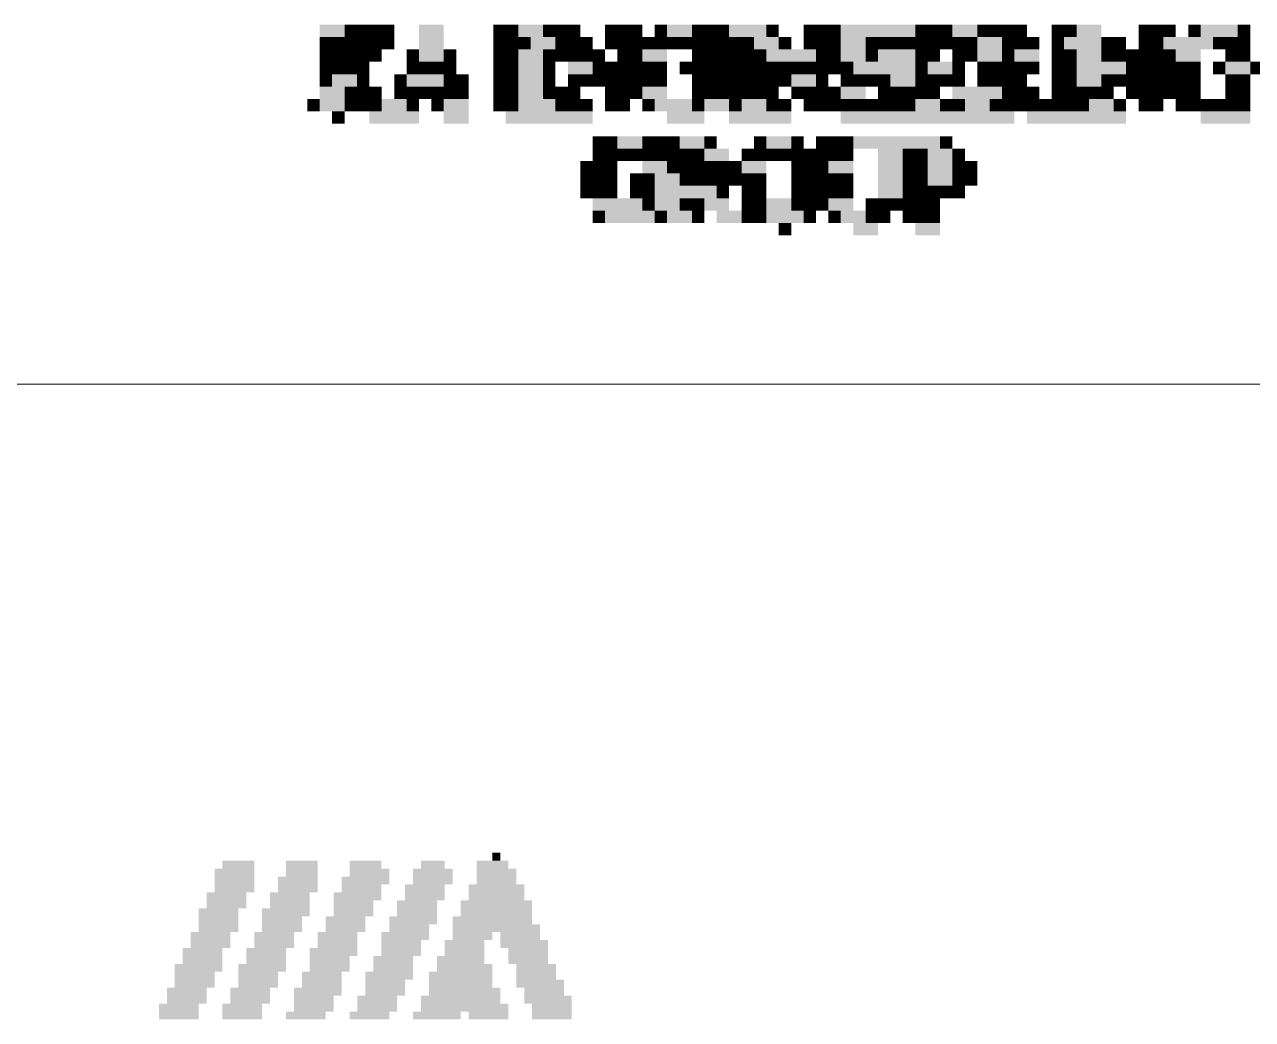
# Paper-space layout '01 Roof Support Layout' of a CAD drawing. Header units: millimetres. Extents: x 5 to 415, y 7 to 290.
# Drawn here: x 364.05 to 388.79, y 72.2 to 92.25 of the extents above; entities that cross this region are included whole.
import ezdxf

# ---------------------------------------------------------------- set-up
doc = ezdxf.new("R2010")
doc.units = ezdxf.units.MM
doc.layers.add('BRANDING', color=7, linetype='Continuous')
doc.layers.add('SHEET', color=7, linetype='Continuous')

# ---------------------------------------------------------------- blocks, each defined once
blk = doc.blocks.new('SHEET_01_ROOF')
at = {"layer": 'BRANDING'}
for points in [[(370, 92.25), (370.5, 92.25), (370, 92), (370.5, 92)], [(370.5, 92.25), (370.75, 92.25), (370.5, 92), (370.75, 92)], [(370.75, 92.25), (371, 92.25), (370.75, 92), (371, 92)], [(371, 92.25), (371.25, 92.25), (371, 92), (371.25, 92)], [(371.25, 92.25), (371.5, 92.25), (371.25, 92), (371.5, 92)], [(372, 92.25), (372.5, 92.25), (372, 92), (372.5, 92)], [(373.5, 92.25), (373.75, 92.25), (373.5, 92), (373.75, 92)], [(373.75, 92.25), (374, 92.25), (373.75, 92), (374, 92)], [(374, 92.25), (374.5, 92.25), (374, 92), (374.5, 92)], [(374.5, 92.25), (374.75, 92.25), (374.5, 92), (374.75, 92)], [(374.75, 92.25), (375, 92.25), (374.75, 92), (375, 92)], [(375, 92.25), (375.25, 92.25), (375, 92), (375.25, 92)], [(375.75, 92.25), (376, 92.25), (375.75, 92), (376, 92)], [(376, 92.25), (376.25, 92.25), (376, 92), (376.25, 92)], [(376.25, 92.25), (376.5, 92.25), (376.25, 92), (376.5, 92)], [(376.75, 92.25), (377, 92.25), (376.75, 92), (377, 92)], [(377, 92.25), (377.5, 92.25), (377, 92), (377.5, 92)], [(377.5, 92.25), (377.75, 92.25), (377.5, 92), (377.75, 92)], [(377.75, 92.25), (378, 92.25), (377.75, 92), (378, 92)], [(378, 92.25), (378.25, 92.25), (378, 92), (378.25, 92)], [(378.25, 92.25), (379, 92.25), (378.25, 92), (379, 92)], [(379, 92.25), (379.25, 92.25), (379, 92), (379.25, 92)], [(379.75, 92.25), (380, 92.25), (379.75, 92), (380, 92)], [(380, 92.25), (380.25, 92.25), (380, 92), (380.25, 92)], [(380.25, 92.25), (380.5, 92.25), (380.25, 92), (380.5, 92)], [(380.5, 92.25), (381, 92.25), (380.5, 92), (381, 92)], [(381, 92.25), (381.5, 92.25), (381, 92), (381.5, 92)], [(381.5, 92.25), (382, 92.25), (381.5, 92), (382, 92)], [(382, 92.25), (382.25, 92.25), (382, 92), (382.25, 92)], [(382.25, 92.25), (382.5, 92.25), (382.25, 92), (382.5, 92)], [(382.5, 92.25), (382.75, 92.25), (382.5, 92), (382.75, 92)], [(382.75, 92.25), (383.25, 92.25), (382.75, 92), (383.25, 92)], [(383.25, 92.25), (383.5, 92.25), (383.25, 92), (383.5, 92)], [(383.5, 92.25), (383.75, 92.25), (383.5, 92), (383.75, 92)], [(383.75, 92.25), (384, 92.25), (383.75, 92), (384, 92)], [(384, 92.25), (384.25, 92.25), (384, 92), (384.25, 92)], [(384.75, 92.25), (385, 92.25), (384.75, 92), (385, 92)], [(385, 92.25), (385.25, 92.25), (385, 92), (385.25, 92)], [(385.25, 92.25), (385.75, 92.25), (385.25, 92), (385.75, 92)], [(386.5, 92.25), (386.75, 92.25), (386.5, 92), (386.75, 92)], [(386.75, 92.25), (387, 92.25), (386.75, 92), (387, 92)], [(387, 92.25), (387.25, 92.25), (387, 92), (387.25, 92)], [(387.5, 92.25), (387.75, 92.25), (387.5, 92), (387.75, 92)], [(387.75, 92.25), (388.5, 92.25), (387.75, 92), (388.5, 92)], [(388.5, 92.25), (388.75, 92.25), (388.5, 92), (388.75, 92)], [(370, 92), (370.25, 92), (370, 91.75), (370.25, 91.75)], [(370.25, 92), (370.5, 92), (370.25, 91.75), (370.5, 91.75)], [(370.5, 92), (370.75, 92), (370.5, 91.75), (370.75, 91.75)], [(370.75, 92), (371, 92), (370.75, 91.75), (371, 91.75)], [(371, 92), (371.25, 92), (371, 91.75), (371.25, 91.75)], [(371.25, 92), (371.5, 92), (371.25, 91.75), (371.5, 91.75)], [(372, 92), (372.5, 92), (372, 91.75), (372.5, 91.75)], [(373.5, 92), (373.75, 92), (373.5, 91.75), (373.75, 91.75)], [(373.75, 92), (374, 92), (373.75, 91.75), (374, 91.75)], [(374, 92), (374.25, 92), (374, 91.75), (374.25, 91.75)], [(374.25, 92), (374.75, 92), (374.25, 91.75), (374.75, 91.75)], [(374.75, 92), (375, 92), (374.75, 91.75), (375, 91.75)], [(375, 92), (375.25, 92), (375, 91.75), (375.25, 91.75)], [(375.25, 92), (375.5, 92), (375.25, 91.75), (375.5, 91.75)], [(375.75, 92), (376, 92), (375.75, 91.75), (376, 91.75)], [(376, 92), (376.25, 92), (376, 91.75), (376.25, 91.75)], [(376.25, 92), (376.5, 92), (376.25, 91.75), (376.5, 91.75)], [(376.5, 92), (376.75, 92), (376.5, 91.75), (376.75, 91.75)], [(376.75, 92), (377, 92), (376.75, 91.75), (377, 91.75)], [(377, 92), (377.25, 92), (377, 91.75), (377.25, 91.75)], [(377.25, 92), (377.5, 92), (377.25, 91.75), (377.5, 91.75)], [(377.5, 92), (377.75, 92), (377.5, 91.75), (377.75, 91.75)], [(377.75, 92), (378, 92), (377.75, 91.75), (378, 91.75)], [(378, 92), (378.25, 92), (378, 91.75), (378.25, 91.75)], [(378.25, 92), (378.5, 92), (378.25, 91.75), (378.5, 91.75)], [(378.5, 92), (378.75, 92), (378.5, 91.75), (378.75, 91.75)], [(378.75, 92), (379.25, 92), (378.75, 91.75), (379.25, 91.75)], [(379.25, 92), (379.5, 92), (379.25, 91.75), (379.5, 91.75)], [(379.75, 92), (380, 92), (379.75, 91.75), (380, 91.75)], [(380, 92), (380.25, 92), (380, 91.75), (380.25, 91.75)], [(380.25, 92), (380.5, 92), (380.25, 91.75), (380.5, 91.75)], [(380.5, 92), (381, 92), (380.5, 91.75), (381, 91.75)], [(381, 92), (381.25, 92), (381, 91.75), (381.25, 91.75)], [(381.25, 92), (381.5, 92), (381.25, 91.75), (381.5, 91.75)], [(381.5, 92), (381.75, 92), (381.5, 91.75), (381.75, 91.75)], [(381.75, 92), (382, 92), (381.75, 91.75), (382, 91.75)], [(382, 92), (382.25, 92), (382, 91.75), (382.25, 91.75)], [(382.25, 92), (382.5, 92), (382.25, 91.75), (382.5, 91.75)], [(382.5, 92), (382.75, 92), (382.5, 91.75), (382.75, 91.75)], [(382.75, 92), (383, 92), (382.75, 91.75), (383, 91.75)], [(383, 92), (383.25, 92), (383, 91.75), (383.25, 91.75)], [(383.25, 92), (383.75, 92), (383.25, 91.75), (383.75, 91.75)], [(383.75, 92), (384, 92), (383.75, 91.75), (384, 91.75)], [(384, 92), (384.25, 92), (384, 91.75), (384.25, 91.75)], [(384.25, 92), (384.5, 92), (384.25, 91.75), (384.5, 91.75)], [(384.75, 92), (385, 92), (384.75, 91.75), (385, 91.75)], [(385, 92), (385.75, 92), (385, 91.75), (385.75, 91.75)], [(385.75, 92), (386, 92), (385.75, 91.75), (386, 91.75)], [(386, 92), (386.25, 92), (386, 91.75), (386.25, 91.75)], [(386.5, 92), (386.75, 92), (386.5, 91.75), (386.75, 91.75)], [(386.75, 92), (387, 92), (386.75, 91.75), (387, 91.75)], [(387, 92), (387.5, 92), (387, 91.75), (387.5, 91.75)], [(387.5, 92), (388, 92), (387.5, 91.75), (388, 91.75)], [(388, 92), (388.25, 92), (388, 91.75), (388.25, 91.75)], [(388.25, 92), (388.5, 92), (388.25, 91.75), (388.5, 91.75)], [(388.5, 92), (388.75, 92), (388.5, 91.75), (388.75, 91.75)], [(370, 91.75), (370.25, 91.75), (370, 91.5), (370.25, 91.5)], [(370.25, 91.75), (370.5, 91.75), (370.25, 91.5), (370.5, 91.5)], [(370.5, 91.75), (370.75, 91.75), (370.5, 91.5), (370.75, 91.5)], [(370.75, 91.75), (371, 91.75), (370.75, 91.5), (371, 91.5)], [(371, 91.75), (371.25, 91.75), (371, 91.5), (371.25, 91.5)], [(371.75, 91.75), (372, 91.75), (371.75, 91.5), (372, 91.5)], [(372, 91.75), (372.5, 91.75), (372, 91.5), (372.5, 91.5)], [(372.5, 91.75), (372.75, 91.75), (372.5, 91.5), (372.75, 91.5)], [(373.5, 91.75), (373.75, 91.75), (373.5, 91.5), (373.75, 91.5)], [(373.75, 91.75), (374, 91.75), (373.75, 91.5), (374, 91.5)], [(374, 91.75), (374.5, 91.75), (374, 91.5), (374.5, 91.5)], [(374.5, 91.75), (374.75, 91.75), (374.5, 91.5), (374.75, 91.5)], [(374.75, 91.75), (375, 91.75), (374.75, 91.5), (375, 91.5)], [(375, 91.75), (375.25, 91.75), (375, 91.5), (375.25, 91.5)], [(375.25, 91.75), (375.5, 91.75), (375.25, 91.5), (375.5, 91.5)], [(375.5, 91.75), (375.75, 91.75), (375.5, 91.5), (375.75, 91.5)], [(376, 91.75), (376.25, 91.75), (376, 91.5), (376.25, 91.5)], [(376.25, 91.75), (376.5, 91.75), (376.25, 91.5), (376.5, 91.5)], [(376.5, 91.75), (377, 91.75), (376.5, 91.5), (377, 91.5)], [(377.5, 91.75), (377.75, 91.75), (377.5, 91.5), (377.75, 91.5)], [(377.75, 91.75), (378, 91.75), (377.75, 91.5), (378, 91.5)], [(378, 91.75), (378.25, 91.75), (378, 91.5), (378.25, 91.5)], [(378.25, 91.75), (378.5, 91.75), (378.25, 91.5), (378.5, 91.5)], [(378.5, 91.75), (378.75, 91.75), (378.5, 91.5), (378.75, 91.5)], [(378.75, 91.75), (379, 91.75), (378.75, 91.5), (379, 91.5)], [(379, 91.75), (379.5, 91.75), (379, 91.5), (379.5, 91.5)], [(379.5, 91.75), (380, 91.75), (379.5, 91.5), (380, 91.5)], [(380, 91.75), (380.25, 91.75), (380, 91.5), (380.25, 91.5)], [(380.25, 91.75), (380.5, 91.75), (380.25, 91.5), (380.5, 91.5)], [(380.5, 91.75), (381, 91.75), (380.5, 91.5), (381, 91.5)], [(381, 91.75), (381.25, 91.75), (381, 91.5), (381.25, 91.5)], [(381.25, 91.75), (382, 91.75), (381.25, 91.5), (382, 91.5)], [(382, 91.75), (382.25, 91.75), (382, 91.5), (382.25, 91.5)], [(382.25, 91.75), (382.5, 91.75), (382.25, 91.5), (382.5, 91.5)], [(382.75, 91.75), (383, 91.75), (382.75, 91.5), (383, 91.5)], [(383, 91.75), (383.25, 91.75), (383, 91.5), (383.25, 91.5)], [(383.25, 91.75), (383.75, 91.75), (383.25, 91.5), (383.75, 91.5)], [(383.75, 91.75), (384, 91.75), (383.75, 91.5), (384, 91.5)], [(384, 91.75), (384.5, 91.75), (384, 91.5), (384.5, 91.5)], [(384.75, 91.75), (385, 91.75), (384.75, 91.5), (385, 91.5)], [(385, 91.75), (385.25, 91.75), (385, 91.5), (385.25, 91.5)], [(385.25, 91.75), (385.75, 91.75), (385.25, 91.5), (385.75, 91.5)], [(385.75, 91.75), (386, 91.75), (385.75, 91.5), (386, 91.5)], [(386, 91.75), (386.25, 91.75), (386, 91.5), (386.25, 91.5)], [(386.25, 91.75), (386.5, 91.75), (386.25, 91.5), (386.5, 91.5)], [(386.5, 91.75), (386.75, 91.75), (386.5, 91.5), (386.75, 91.5)], [(386.75, 91.75), (387, 91.75), (386.75, 91.5), (387, 91.5)], [(387, 91.75), (387.25, 91.75), (387, 91.5), (387.25, 91.5)], [(387.25, 91.75), (387.75, 91.75), (387.25, 91.5), (387.75, 91.5)], [(388.25, 91.75), (388.5, 91.75), (388.25, 91.5), (388.5, 91.5)], [(388.5, 91.75), (388.75, 91.75), (388.5, 91.5), (388.75, 91.5)], [(370, 91.5), (370.25, 91.5), (370, 91.25), (370.25, 91.25)], [(370.25, 91.5), (370.5, 91.5), (370.25, 91.25), (370.5, 91.25)], [(370.5, 91.5), (370.75, 91.5), (370.5, 91.25), (370.75, 91.25)], [(370.75, 91.5), (371, 91.5), (370.75, 91.25), (371, 91.25)], [(371.75, 91.5), (372, 91.5), (371.75, 91.25), (372, 91.25)], [(372, 91.5), (372.25, 91.5), (372, 91.25), (372.25, 91.25)], [(372.25, 91.5), (372.5, 91.5), (372.25, 91.25), (372.5, 91.25)], [(372.5, 91.5), (372.75, 91.5), (372.5, 91.25), (372.75, 91.25)], [(373.5, 91.5), (373.75, 91.5), (373.5, 91.25), (373.75, 91.25)], [(373.75, 91.5), (374, 91.5), (373.75, 91.25), (374, 91.25)], [(374, 91.5), (374.5, 91.5), (374, 91.25), (374.5, 91.25)], [(374.5, 91.5), (374.75, 91.5), (374.5, 91.25), (374.75, 91.25)], [(375, 91.5), (375.5, 91.5), (375, 91.25), (375.5, 91.25)], [(375.5, 91.5), (375.75, 91.5), (375.5, 91.25), (375.75, 91.25)], [(375.75, 91.5), (376, 91.5), (375.75, 91.25), (376, 91.25)], [(376, 91.5), (376.25, 91.5), (376, 91.25), (376.25, 91.25)], [(376.25, 91.5), (376.5, 91.5), (376.25, 91.25), (376.5, 91.25)], [(376.5, 91.5), (376.75, 91.5), (376.5, 91.25), (376.75, 91.25)], [(376.75, 91.5), (377, 91.5), (376.75, 91.25), (377, 91.25)], [(377.25, 91.5), (377.5, 91.5), (377.25, 91.25), (377.5, 91.25)], [(377.5, 91.5), (377.75, 91.5), (377.5, 91.25), (377.75, 91.25)], [(377.75, 91.5), (378, 91.5), (377.75, 91.25), (378, 91.25)], [(378, 91.5), (378.25, 91.5), (378, 91.25), (378.25, 91.25)], [(378.25, 91.5), (378.5, 91.5), (378.25, 91.25), (378.5, 91.25)], [(378.5, 91.5), (378.75, 91.5), (378.5, 91.25), (378.75, 91.25)], [(378.75, 91.5), (379, 91.5), (378.75, 91.25), (379, 91.25)], [(379, 91.5), (379.25, 91.5), (379, 91.25), (379.25, 91.25)], [(379.25, 91.5), (379.5, 91.5), (379.25, 91.25), (379.5, 91.25)], [(379.5, 91.5), (379.75, 91.5), (379.5, 91.25), (379.75, 91.25)], [(379.75, 91.5), (380, 91.5), (379.75, 91.25), (380, 91.25)], [(380, 91.5), (380.25, 91.5), (380, 91.25), (380.25, 91.25)], [(380.25, 91.5), (380.5, 91.5), (380.25, 91.25), (380.5, 91.25)], [(380.5, 91.5), (380.75, 91.5), (380.5, 91.25), (380.75, 91.25)], [(380.75, 91.5), (381.5, 91.5), (380.75, 91.25), (381.5, 91.25)], [(381.5, 91.5), (382, 91.5), (381.5, 91.25), (382, 91.25)], [(382, 91.5), (382.25, 91.5), (382, 91.25), (382.25, 91.25)], [(382.25, 91.5), (382.75, 91.5), (382.25, 91.25), (382.75, 91.25)], [(382.75, 91.5), (383, 91.5), (382.75, 91.25), (383, 91.25)], [(383.25, 91.5), (383.5, 91.5), (383.25, 91.25), (383.5, 91.25)], [(383.5, 91.5), (383.75, 91.5), (383.5, 91.25), (383.75, 91.25)], [(383.75, 91.5), (384, 91.5), (383.75, 91.25), (384, 91.25)], [(384, 91.5), (384.25, 91.5), (384, 91.25), (384.25, 91.25)], [(384.25, 91.5), (384.5, 91.5), (384.25, 91.25), (384.5, 91.25)], [(384.75, 91.5), (385, 91.5), (384.75, 91.25), (385, 91.25)], [(385, 91.5), (385.25, 91.5), (385, 91.25), (385.25, 91.25)], [(385.25, 91.5), (385.75, 91.5), (385.25, 91.25), (385.75, 91.25)], [(385.75, 91.5), (386.25, 91.5), (385.75, 91.25), (386.25, 91.25)], [(386.25, 91.5), (386.5, 91.5), (386.25, 91.25), (386.5, 91.25)], [(386.5, 91.5), (386.75, 91.5), (386.5, 91.25), (386.75, 91.25)], [(386.75, 91.5), (387, 91.5), (386.75, 91.25), (387, 91.25)], [(387, 91.5), (387.25, 91.5), (387, 91.25), (387.25, 91.25)], [(387.25, 91.5), (387.5, 91.5), (387.25, 91.25), (387.5, 91.25)], [(387.5, 91.5), (387.75, 91.5), (387.5, 91.25), (387.75, 91.25)], [(388, 91.5), (388.25, 91.5), (388, 91.25), (388.25, 91.25)], [(388.25, 91.5), (388.75, 91.5), (388.25, 91.25), (388.75, 91.25)], [(388.75, 91.5), (389, 91.5), (388.75, 91.25), (389, 91.25)], [(370, 91.25), (370.25, 91.25), (370, 91), (370.25, 91)], [(370.25, 91.25), (370.75, 91.25), (370.25, 91), (370.75, 91)], [(370.75, 91.25), (371, 91.25), (370.75, 91), (371, 91)], [(371.5, 91.25), (371.75, 91.25), (371.5, 91), (371.75, 91)], [(371.75, 91.25), (372.5, 91.25), (371.75, 91), (372.5, 91)], [(372.5, 91.25), (372.75, 91.25), (372.5, 91), (372.75, 91)], [(372.75, 91.25), (373, 91.25), (372.75, 91), (373, 91)], [(373.5, 91.25), (373.75, 91.25), (373.5, 91), (373.75, 91)], [(373.75, 91.25), (374, 91.25), (373.75, 91), (374, 91)], [(374, 91.25), (374.5, 91.25), (374, 91), (374.5, 91)], [(374.5, 91.25), (374.75, 91.25), (374.5, 91), (374.75, 91)], [(375, 91.25), (375.25, 91.25), (375, 91), (375.25, 91)], [(375.25, 91.25), (375.5, 91.25), (375.25, 91), (375.5, 91)], [(375.5, 91.25), (375.75, 91.25), (375.5, 91), (375.75, 91)], [(375.75, 91.25), (376, 91.25), (375.75, 91), (376, 91)], [(376, 91.25), (376.25, 91.25), (376, 91), (376.25, 91)], [(376.25, 91.25), (376.5, 91.25), (376.25, 91), (376.5, 91)], [(376.5, 91.25), (376.75, 91.25), (376.5, 91), (376.75, 91)], [(376.75, 91.25), (377, 91.25), (376.75, 91), (377, 91)], [(377.5, 91.25), (377.75, 91.25), (377.5, 91), (377.75, 91)], [(377.75, 91.25), (378, 91.25), (377.75, 91), (378, 91)], [(378, 91.25), (378.25, 91.25), (378, 91), (378.25, 91)], [(378.25, 91.25), (378.5, 91.25), (378.25, 91), (378.5, 91)], [(378.5, 91.25), (378.75, 91.25), (378.5, 91), (378.75, 91)], [(378.75, 91.25), (379, 91.25), (378.75, 91), (379, 91)], [(379, 91.25), (379.25, 91.25), (379, 91), (379.25, 91)], [(379.25, 91.25), (379.5, 91.25), (379.25, 91), (379.5, 91)], [(379.5, 91.25), (380, 91.25), (379.5, 91), (380, 91)], [(380, 91.25), (380.25, 91.25), (380, 91), (380.25, 91)], [(380.5, 91.25), (380.75, 91.25), (380.5, 91), (380.75, 91)], [(380.75, 91.25), (381, 91.25), (380.75, 91), (381, 91)], [(381, 91.25), (381.25, 91.25), (381, 91), (381.25, 91)], [(381.25, 91.25), (381.5, 91.25), (381.25, 91), (381.5, 91)], [(381.5, 91.25), (382, 91.25), (381.5, 91), (382, 91)], [(382, 91.25), (382.25, 91.25), (382, 91), (382.25, 91)], [(382.25, 91.25), (382.5, 91.25), (382.25, 91), (382.5, 91)], [(382.5, 91.25), (382.75, 91.25), (382.5, 91), (382.75, 91)], [(382.75, 91.25), (383, 91.25), (382.75, 91), (383, 91)], [(383.25, 91.25), (383.5, 91.25), (383.25, 91), (383.5, 91)], [(383.5, 91.25), (383.75, 91.25), (383.5, 91), (383.75, 91)], [(383.75, 91.25), (384, 91.25), (383.75, 91), (384, 91)], [(384, 91.25), (384.25, 91.25), (384, 91), (384.25, 91)], [(384.75, 91.25), (385, 91.25), (384.75, 91), (385, 91)], [(385, 91.25), (385.25, 91.25), (385, 91), (385.25, 91)], [(385.25, 91.25), (385.75, 91.25), (385.25, 91), (385.75, 91)], [(385.75, 91.25), (386, 91.25), (385.75, 91), (386, 91)], [(386, 91.25), (386.25, 91.25), (386, 91), (386.25, 91)], [(386.25, 91.25), (386.5, 91.25), (386.25, 91), (386.5, 91)], [(386.5, 91.25), (386.75, 91.25), (386.5, 91), (386.75, 91)], [(386.75, 91.25), (387, 91.25), (386.75, 91), (387, 91)], [(387, 91.25), (387.25, 91.25), (387, 91), (387.25, 91)], [(387.25, 91.25), (387.5, 91.25), (387.25, 91), (387.5, 91)], [(387.5, 91.25), (387.75, 91.25), (387.5, 91), (387.75, 91)], [(388.25, 91.25), (388.5, 91.25), (388.25, 91), (388.5, 91)], [(388.5, 91.25), (388.75, 91.25), (388.5, 91), (388.75, 91)], [(370, 91), (370.5, 91), (370, 90.75), (370.5, 90.75)], [(370.5, 91), (370.75, 91), (370.5, 90.75), (370.75, 90.75)], [(370.75, 91), (371, 91), (370.75, 90.75), (371, 90.75)], [(371, 91), (371.25, 91), (371, 90.75), (371.25, 90.75)], [(371.5, 91), (371.75, 91), (371.5, 90.75), (371.75, 90.75)], [(371.75, 91), (372, 91), (371.75, 90.75), (372, 90.75)], [(372, 91), (372.25, 91), (372, 90.75), (372.25, 90.75)], [(372.25, 91), (372.5, 91), (372.25, 90.75), (372.5, 90.75)], [(372.5, 91), (372.75, 91), (372.5, 90.75), (372.75, 90.75)], [(372.75, 91), (373, 91), (372.75, 90.75), (373, 90.75)], [(373.5, 91), (373.75, 91), (373.5, 90.75), (373.75, 90.75)], [(373.75, 91), (374, 91), (373.75, 90.75), (374, 90.75)], [(374, 91), (374.5, 91), (374, 90.75), (374.5, 90.75)], [(374.5, 91), (374.75, 91), (374.5, 90.75), (374.75, 90.75)], [(374.75, 91), (375, 91), (374.75, 90.75), (375, 90.75)], [(375, 91), (375.25, 91), (375, 90.75), (375.25, 90.75)], [(375.75, 91), (376, 91), (375.75, 90.75), (376, 90.75)], [(376, 91), (376.25, 91), (376, 90.75), (376.25, 90.75)], [(376.25, 91), (376.5, 91), (376.25, 90.75), (376.5, 90.75)], [(376.5, 91), (377, 91), (376.5, 90.75), (377, 90.75)], [(377.5, 91), (377.75, 91), (377.5, 90.75), (377.75, 90.75)], [(377.75, 91), (378, 91), (377.75, 90.75), (378, 90.75)], [(378, 91), (378.25, 91), (378, 90.75), (378.25, 90.75)], [(378.25, 91), (378.5, 91), (378.25, 90.75), (378.5, 90.75)], [(378.5, 91), (378.75, 91), (378.5, 90.75), (378.75, 90.75)], [(378.75, 91), (379, 91), (378.75, 90.75), (379, 90.75)], [(379, 91), (379.25, 91), (379, 90.75), (379.25, 90.75)], [(379.5, 91), (379.75, 91), (379.5, 90.75), (379.75, 90.75)], [(379.75, 91), (380, 91), (379.75, 90.75), (380, 90.75)], [(380, 91), (380.25, 91), (380, 90.75), (380.25, 90.75)], [(380.25, 91), (380.5, 91), (380.25, 90.75), (380.5, 90.75)], [(380.5, 91), (381, 91), (380.5, 90.75), (381, 90.75)], [(381.25, 91), (381.5, 91), (381.25, 90.75), (381.5, 90.75)], [(381.5, 91), (381.75, 91), (381.5, 90.75), (381.75, 90.75)], [(381.75, 91), (382, 91), (381.75, 90.75), (382, 90.75)], [(382, 91), (382.25, 91), (382, 90.75), (382.25, 90.75)], [(382.25, 91), (382.5, 91), (382.25, 90.75), (382.5, 90.75)], [(382.75, 91), (383.25, 91), (382.75, 90.75), (383.25, 90.75)], [(383.25, 91), (383.75, 91), (383.25, 90.75), (383.75, 90.75)], [(383.75, 91), (384, 91), (383.75, 90.75), (384, 90.75)], [(384, 91), (384.25, 91), (384, 90.75), (384.25, 90.75)], [(384.25, 91), (384.5, 91), (384.25, 90.75), (384.5, 90.75)], [(384.75, 91), (385, 91), (384.75, 90.75), (385, 90.75)], [(385, 91), (385.25, 91), (385, 90.75), (385.25, 90.75)], [(385.25, 91), (385.5, 91), (385.25, 90.75), (385.5, 90.75)], [(385.5, 91), (385.75, 91), (385.5, 90.75), (385.75, 90.75)], [(385.75, 91), (386, 91), (385.75, 90.75), (386, 90.75)], [(386.25, 91), (386.5, 91), (386.25, 90.75), (386.5, 90.75)], [(386.5, 91), (386.75, 91), (386.5, 90.75), (386.75, 90.75)], [(386.75, 91), (387, 91), (386.75, 90.75), (387, 90.75)], [(387, 91), (387.25, 91), (387, 90.75), (387.25, 90.75)], [(387.25, 91), (387.5, 91), (387.25, 90.75), (387.5, 90.75)], [(387.5, 91), (387.75, 91), (387.5, 90.75), (387.75, 90.75)], [(388.25, 91), (388.5, 91), (388.25, 90.75), (388.5, 90.75)], [(388.5, 91), (388.75, 91), (388.5, 90.75), (388.75, 90.75)], [(369.75, 90.75), (370, 90.75), (369.75, 90.5), (370, 90.5)], [(370, 90.75), (370.5, 90.75), (370, 90.5), (370.5, 90.5)], [(370.5, 90.75), (370.75, 90.75), (370.5, 90.5), (370.75, 90.5)], [(370.75, 90.75), (371, 90.75), (370.75, 90.5), (371, 90.5)], [(371, 90.75), (371.25, 90.75), (371, 90.5), (371.25, 90.5)], [(371.25, 90.75), (371.75, 90.75), (371.25, 90.5), (371.75, 90.5)], [(371.75, 90.75), (372, 90.75), (371.75, 90.5), (372, 90.5)], [(372.25, 90.75), (372.5, 90.75), (372.25, 90.5), (372.5, 90.5)], [(372.5, 90.75), (373, 90.75), (372.5, 90.5), (373, 90.5)], [(373.5, 90.75), (373.75, 90.75), (373.5, 90.5), (373.75, 90.5)], [(373.75, 90.75), (374, 90.75), (373.75, 90.5), (374, 90.5)], [(374, 90.75), (374.75, 90.75), (374, 90.5), (374.75, 90.5)], [(374.75, 90.75), (375, 90.75), (374.75, 90.5), (375, 90.5)], [(375, 90.75), (375.25, 90.75), (375, 90.5), (375.25, 90.5)], [(375.25, 90.75), (375.5, 90.75), (375.25, 90.5), (375.5, 90.5)], [(375.75, 90.75), (376, 90.75), (375.75, 90.5), (376, 90.5)], [(376, 90.75), (376.25, 90.75), (376, 90.5), (376.25, 90.5)], [(376.5, 90.75), (376.75, 90.75), (376.5, 90.5), (376.75, 90.5)], [(376.75, 90.75), (377.5, 90.75), (376.75, 90.5), (377.5, 90.5)], [(377.5, 90.75), (377.75, 90.75), (377.5, 90.5), (377.75, 90.5)], [(377.75, 90.75), (378.25, 90.75), (377.75, 90.5), (378.25, 90.5)], [(378.25, 90.75), (378.5, 90.75), (378.25, 90.5), (378.5, 90.5)], [(378.5, 90.75), (379, 90.75), (378.5, 90.5), (379, 90.5)], [(379, 90.75), (379.25, 90.75), (379, 90.5), (379.25, 90.5)], [(379.25, 90.75), (379.5, 90.75), (379.25, 90.5), (379.5, 90.5)], [(379.75, 90.75), (380, 90.75), (379.75, 90.5), (380, 90.5)], [(380, 90.75), (380.25, 90.75), (380, 90.5), (380.25, 90.5)], [(380.25, 90.75), (380.5, 90.75), (380.25, 90.5), (380.5, 90.5)], [(380.5, 90.75), (380.75, 90.75), (380.5, 90.5), (380.75, 90.5)], [(380.75, 90.75), (381, 90.75), (380.75, 90.5), (381, 90.5)], [(381, 90.75), (381.25, 90.75), (381, 90.5), (381.25, 90.5)], [(381.25, 90.75), (381.5, 90.75), (381.25, 90.5), (381.5, 90.5)], [(381.5, 90.75), (381.75, 90.75), (381.5, 90.5), (381.75, 90.5)], [(381.75, 90.75), (382, 90.75), (381.75, 90.5), (382, 90.5)], [(382, 90.75), (382.5, 90.75), (382, 90.5), (382.5, 90.5)], [(382.5, 90.75), (382.75, 90.75), (382.5, 90.5), (382.75, 90.5)], [(382.75, 90.75), (383, 90.75), (382.75, 90.5), (383, 90.5)], [(383, 90.75), (383.5, 90.75), (383, 90.5), (383.5, 90.5)], [(383.5, 90.75), (383.75, 90.75), (383.5, 90.5), (383.75, 90.5)], [(383.75, 90.75), (384, 90.75), (383.75, 90.5), (384, 90.5)], [(384, 90.75), (384.25, 90.75), (384, 90.5), (384.25, 90.5)], [(384.25, 90.75), (384.5, 90.75), (384.25, 90.5), (384.5, 90.5)], [(384.5, 90.75), (384.75, 90.75), (384.5, 90.5), (384.75, 90.5)], [(384.75, 90.75), (385, 90.75), (384.75, 90.5), (385, 90.5)], [(385, 90.75), (385.25, 90.75), (385, 90.5), (385.25, 90.5)], [(385.25, 90.75), (385.5, 90.75), (385.25, 90.5), (385.5, 90.5)], [(385.5, 90.75), (386, 90.75), (385.5, 90.5), (386, 90.5)], [(386, 90.75), (386.25, 90.75), (386, 90.5), (386.25, 90.5)], [(386.5, 90.75), (386.75, 90.75), (386.5, 90.5), (386.75, 90.5)], [(386.75, 90.75), (387, 90.75), (386.75, 90.5), (387, 90.5)], [(387.25, 90.75), (387.5, 90.75), (387.25, 90.5), (387.5, 90.5)], [(387.5, 90.75), (387.75, 90.75), (387.5, 90.5), (387.75, 90.5)], [(387.75, 90.75), (388, 90.75), (387.75, 90.5), (388, 90.5)], [(388, 90.75), (388.25, 90.75), (388, 90.5), (388.25, 90.5)], [(388.25, 90.75), (388.5, 90.75), (388.25, 90.5), (388.5, 90.5)], [(388.5, 90.75), (388.75, 90.75), (388.5, 90.5), (388.75, 90.5)], [(370.25, 90.5), (370.5, 90.5), (370.25, 90.25), (370.5, 90.25)], [(371, 90.5), (372, 90.5), (371, 90.25), (372, 90.25)], [(372.5, 90.5), (373, 90.5), (372.5, 90.25), (373, 90.25)], [(373.75, 90.5), (375.5, 90.5), (373.75, 90.25), (375.5, 90.25)], [(377, 90.5), (377.75, 90.5), (377, 90.25), (377.75, 90.25)], [(378.25, 90.5), (379.5, 90.5), (378.25, 90.25), (379.5, 90.25)], [(380.5, 90.5), (384, 90.5), (380.5, 90.25), (384, 90.25)], [(384.25, 90.5), (386.25, 90.5), (384.25, 90.25), (386.25, 90.25)], [(387.75, 90.5), (388.25, 90.5), (387.75, 90.25), (388.25, 90.25)], [(388.25, 90.5), (388.75, 90.5), (388.25, 90.25), (388.75, 90.25)], [(375.5, 90), (375.75, 90), (375.5, 89.75), (375.75, 89.75)], [(375.75, 90), (376, 90), (375.75, 89.75), (376, 89.75)], [(376, 90), (376.5, 90), (376, 89.75), (376.5, 89.75)], [(376.5, 90), (376.75, 90), (376.5, 89.75), (376.75, 89.75)], [(376.75, 90), (377, 90), (376.75, 89.75), (377, 89.75)], [(377, 90), (377.25, 90), (377, 89.75), (377.25, 89.75)], [(377.25, 90), (377.75, 90), (377.25, 89.75), (377.75, 89.75)], [(377.75, 90), (378, 90), (377.75, 89.75), (378, 89.75)], [(378.75, 90), (379, 90), (378.75, 89.75), (379, 89.75)], [(379, 90), (379.5, 90), (379, 89.75), (379.5, 89.75)], [(379.5, 90), (379.75, 90), (379.5, 89.75), (379.75, 89.75)], [(380, 90), (380.25, 90), (380, 89.75), (380.25, 89.75)], [(380.25, 90), (380.5, 90), (380.25, 89.75), (380.5, 89.75)], [(380.5, 90), (380.75, 90), (380.5, 89.75), (380.75, 89.75)], [(380.75, 90), (381.25, 90), (380.75, 89.75), (381.25, 89.75)], [(381.25, 90), (382, 90), (381.25, 89.75), (382, 89.75)], [(382, 90), (382.5, 90), (382, 89.75), (382.5, 89.75)], [(382.5, 90), (382.75, 90), (382.5, 89.75), (382.75, 89.75)], [(375.5, 89.75), (375.75, 89.75), (375.5, 89.5), (375.75, 89.5)], [(375.75, 89.75), (376, 89.75), (375.75, 89.5), (376, 89.5)], [(376, 89.75), (376.25, 89.75), (376, 89.5), (376.25, 89.5)], [(376.25, 89.75), (376.5, 89.75), (376.25, 89.5), (376.5, 89.5)], [(376.5, 89.75), (376.75, 89.75), (376.5, 89.5), (376.75, 89.5)], [(376.75, 89.75), (377, 89.75), (376.75, 89.5), (377, 89.5)], [(377, 89.75), (377.25, 89.75), (377, 89.5), (377.25, 89.5)], [(377.25, 89.75), (377.5, 89.75), (377.25, 89.5), (377.5, 89.5)], [(377.5, 89.75), (377.75, 89.75), (377.5, 89.5), (377.75, 89.5)], [(377.75, 89.75), (378.25, 89.75), (377.75, 89.5), (378.25, 89.5)], [(378.5, 89.75), (378.75, 89.75), (378.5, 89.5), (378.75, 89.5)], [(378.75, 89.75), (379, 89.75), (378.75, 89.5), (379, 89.5)], [(379, 89.75), (379.25, 89.75), (379, 89.5), (379.25, 89.5)], [(379.25, 89.75), (379.5, 89.75), (379.25, 89.5), (379.5, 89.5)], [(379.5, 89.75), (379.75, 89.75), (379.5, 89.5), (379.75, 89.5)], [(379.75, 89.75), (380, 89.75), (379.75, 89.5), (380, 89.5)], [(380, 89.75), (380.25, 89.75), (380, 89.5), (380.25, 89.5)], [(380.25, 89.75), (380.5, 89.75), (380.25, 89.5), (380.5, 89.5)], [(380.5, 89.75), (380.75, 89.75), (380.5, 89.5), (380.75, 89.5)], [(381.25, 89.75), (381.75, 89.75), (381.25, 89.5), (381.75, 89.5)], [(381.75, 89.75), (382, 89.75), (381.75, 89.5), (382, 89.5)], [(382, 89.75), (382.25, 89.75), (382, 89.5), (382.25, 89.5)], [(382.25, 89.75), (382.75, 89.75), (382.25, 89.5), (382.75, 89.5)], [(382.75, 89.75), (383, 89.75), (382.75, 89.5), (383, 89.5)], [(375.25, 89.5), (375.5, 89.5), (375.25, 89.25), (375.5, 89.25)], [(375.5, 89.5), (375.75, 89.5), (375.5, 89.25), (375.75, 89.25)], [(375.75, 89.5), (376, 89.5), (375.75, 89.25), (376, 89.25)], [(376.5, 89.5), (377, 89.5), (376.5, 89.25), (377, 89.25)], [(377, 89.5), (377.25, 89.5), (377, 89.25), (377.25, 89.25)], [(377.25, 89.5), (377.5, 89.5), (377.25, 89.25), (377.5, 89.25)], [(377.5, 89.5), (377.75, 89.5), (377.5, 89.25), (377.75, 89.25)], [(377.75, 89.5), (378, 89.5), (377.75, 89.25), (378, 89.25)], [(378, 89.5), (378.25, 89.5), (378, 89.25), (378.25, 89.25)], [(378.25, 89.5), (378.5, 89.5), (378.25, 89.25), (378.5, 89.25)], [(378.5, 89.5), (379, 89.5), (378.5, 89.25), (379, 89.25)], [(379.5, 89.5), (379.75, 89.5), (379.5, 89.25), (379.75, 89.25)], [(379.75, 89.5), (380, 89.5), (379.75, 89.25), (380, 89.25)], [(380, 89.5), (380.25, 89.5), (380, 89.25), (380.25, 89.25)], [(380.25, 89.5), (380.75, 89.5), (380.25, 89.25), (380.75, 89.25)], [(381.25, 89.5), (381.75, 89.5), (381.25, 89.25), (381.75, 89.25)], [(381.75, 89.5), (382, 89.5), (381.75, 89.25), (382, 89.25)], [(382, 89.5), (382.25, 89.5), (382, 89.25), (382.25, 89.25)], [(382.25, 89.5), (382.75, 89.5), (382.25, 89.25), (382.75, 89.25)], [(382.75, 89.5), (383, 89.5), (382.75, 89.25), (383, 89.25)], [(383, 89.5), (383.25, 89.5), (383, 89.25), (383.25, 89.25)], [(375.25, 89.25), (375.5, 89.25), (375.25, 89), (375.5, 89)], [(375.5, 89.25), (375.75, 89.25), (375.5, 89), (375.75, 89)], [(375.75, 89.25), (376, 89.25), (375.75, 89), (376, 89)], [(376.25, 89.25), (376.5, 89.25), (376.25, 89), (376.5, 89)], [(376.5, 89.25), (376.75, 89.25), (376.5, 89), (376.75, 89)], [(376.75, 89.25), (377.25, 89.25), (376.75, 89), (377.25, 89)], [(377.25, 89.25), (377.5, 89.25), (377.25, 89), (377.5, 89)], [(377.5, 89.25), (377.75, 89.25), (377.5, 89), (377.75, 89)], [(377.75, 89.25), (378, 89.25), (377.75, 89), (378, 89)], [(378, 89.25), (378.25, 89.25), (378, 89), (378.25, 89)], [(378.25, 89.25), (378.5, 89.25), (378.25, 89), (378.5, 89)], [(378.5, 89.25), (378.75, 89.25), (378.5, 89), (378.75, 89)], [(378.75, 89.25), (379, 89.25), (378.75, 89), (379, 89)], [(379.5, 89.25), (379.75, 89.25), (379.5, 89), (379.75, 89)], [(379.75, 89.25), (380, 89.25), (379.75, 89), (380, 89)], [(380, 89.25), (380.25, 89.25), (380, 89), (380.25, 89)], [(380.25, 89.25), (380.5, 89.25), (380.25, 89), (380.5, 89)], [(380.5, 89.25), (380.75, 89.25), (380.5, 89), (380.75, 89)], [(381.25, 89.25), (381.75, 89.25), (381.25, 89), (381.75, 89)], [(381.75, 89.25), (382, 89.25), (381.75, 89), (382, 89)], [(382, 89.25), (382.25, 89.25), (382, 89), (382.25, 89)], [(382.25, 89.25), (382.75, 89.25), (382.25, 89), (382.75, 89)], [(382.75, 89.25), (383, 89.25), (382.75, 89), (383, 89)], [(383, 89.25), (383.25, 89.25), (383, 89), (383.25, 89)], [(375.25, 89), (375.5, 89), (375.25, 88.75), (375.5, 88.75)], [(375.5, 89), (375.75, 89), (375.5, 88.75), (375.75, 88.75)], [(375.75, 89), (376, 89), (375.75, 88.75), (376, 88.75)], [(376.25, 89), (376.5, 89), (376.25, 88.75), (376.5, 88.75)], [(376.5, 89), (376.75, 89), (376.5, 88.75), (376.75, 88.75)], [(376.75, 89), (377.25, 89), (376.75, 88.75), (377.25, 88.75)], [(377.25, 89), (378, 89), (377.25, 88.75), (378, 88.75)], [(378, 89), (378.25, 89), (378, 88.75), (378.25, 88.75)], [(378.5, 89), (378.75, 89), (378.5, 88.75), (378.75, 88.75)], [(378.75, 89), (379, 89), (378.75, 88.75), (379, 88.75)], [(379.5, 89), (379.75, 89), (379.5, 88.75), (379.75, 88.75)], [(379.75, 89), (380, 89), (379.75, 88.75), (380, 88.75)], [(380, 89), (380.25, 89), (380, 88.75), (380.25, 88.75)], [(380.25, 89), (380.5, 89), (380.25, 88.75), (380.5, 88.75)], [(380.5, 89), (380.75, 89), (380.5, 88.75), (380.75, 88.75)], [(381.25, 89), (381.75, 89), (381.25, 88.75), (381.75, 88.75)], [(381.75, 89), (382, 89), (381.75, 88.75), (382, 88.75)], [(382, 89), (382.25, 89), (382, 88.75), (382.25, 88.75)], [(382.25, 89), (382.5, 89), (382.25, 88.75), (382.5, 88.75)], [(382.5, 89), (382.75, 89), (382.5, 88.75), (382.75, 88.75)], [(382.75, 89), (383, 89), (382.75, 88.75), (383, 88.75)], [(375.5, 88.75), (376, 88.75), (375.5, 88.5), (376, 88.5)], [(376, 88.75), (376.5, 88.75), (376, 88.5), (376.5, 88.5)], [(376.5, 88.75), (376.75, 88.75), (376.5, 88.5), (376.75, 88.5)], [(376.75, 88.75), (377.25, 88.75), (376.75, 88.5), (377.25, 88.5)], [(377.25, 88.75), (377.5, 88.75), (377.25, 88.5), (377.5, 88.5)], [(377.5, 88.75), (377.75, 88.75), (377.5, 88.5), (377.75, 88.5)], [(377.75, 88.75), (378.25, 88.75), (377.75, 88.5), (378.25, 88.5)], [(378.5, 88.75), (378.75, 88.75), (378.5, 88.5), (378.75, 88.5)], [(378.75, 88.75), (379, 88.75), (378.75, 88.5), (379, 88.5)], [(379, 88.75), (379.5, 88.75), (379, 88.5), (379.5, 88.5)], [(379.5, 88.75), (379.75, 88.75), (379.5, 88.5), (379.75, 88.5)], [(379.75, 88.75), (380, 88.75), (379.75, 88.5), (380, 88.5)], [(380, 88.75), (380.25, 88.75), (380, 88.5), (380.25, 88.5)], [(380.25, 88.75), (380.75, 88.75), (380.25, 88.5), (380.75, 88.5)], [(381, 88.75), (381.25, 88.75), (381, 88.5), (381.25, 88.5)], [(381.25, 88.75), (381.5, 88.75), (381.25, 88.5), (381.5, 88.5)], [(381.5, 88.75), (381.75, 88.75), (381.5, 88.5), (381.75, 88.5)], [(381.75, 88.75), (382, 88.75), (381.75, 88.5), (382, 88.5)], [(382, 88.75), (382.25, 88.75), (382, 88.5), (382.25, 88.5)], [(382.25, 88.75), (382.5, 88.75), (382.25, 88.5), (382.5, 88.5)], [(375.5, 88.5), (375.75, 88.5), (375.5, 88.25), (375.75, 88.25)], [(375.75, 88.5), (376.75, 88.5), (375.75, 88.25), (376.75, 88.25)], [(376.75, 88.5), (377, 88.5), (376.75, 88.25), (377, 88.25)], [(377, 88.5), (377.5, 88.5), (377, 88.25), (377.5, 88.25)], [(377.5, 88.5), (377.75, 88.5), (377.5, 88.25), (377.75, 88.25)], [(378, 88.5), (378.5, 88.5), (378, 88.25), (378.5, 88.25)], [(378.5, 88.5), (378.75, 88.5), (378.5, 88.25), (378.75, 88.25)], [(378.75, 88.5), (379, 88.5), (378.75, 88.25), (379, 88.25)], [(379, 88.5), (379.75, 88.5), (379, 88.25), (379.75, 88.25)], [(379.75, 88.5), (380, 88.5), (379.75, 88.25), (380, 88.25)], [(380.25, 88.5), (380.5, 88.5), (380.25, 88.25), (380.5, 88.25)], [(380.5, 88.5), (381, 88.5), (380.5, 88.25), (381, 88.25)], [(381, 88.5), (381.25, 88.5), (381, 88.25), (381.25, 88.25)], [(381.25, 88.5), (381.5, 88.5), (381.25, 88.25), (381.5, 88.25)], [(381.75, 88.5), (382, 88.5), (381.75, 88.25), (382, 88.25)], [(382, 88.5), (382.25, 88.5), (382, 88.25), (382.25, 88.25)], [(382.25, 88.5), (382.5, 88.5), (382.25, 88.25), (382.5, 88.25)], [(379.25, 88.25), (379.5, 88.25), (379.25, 88), (379.5, 88)], [(380.75, 88.25), (381.25, 88.25), (380.75, 88), (381.25, 88)], [(382, 88.25), (382.5, 88.25), (382, 88), (382.5, 88)], [(373.48, 75.56), (373.64, 75.56), (373.48, 75.4), (373.64, 75.4)], [(367.88, 75.24), (368.68, 75.24), (367.88, 75.08), (368.68, 75.08)], [(368.04, 75.4), (368.68, 75.4), (368.04, 75.24), (368.68, 75.24)], [(369.32, 75.4), (369.96, 75.4), (369.32, 75.24), (369.96, 75.24)], [(369.32, 75.24), (369.96, 75.24), (369.32, 75.08), (369.96, 75.08)], [(370.6, 75.4), (371.24, 75.4), (370.6, 75.24), (371.24, 75.24)], [(370.6, 75.24), (371.4, 75.24), (370.6, 75.08), (371.4, 75.08)], [(371.88, 75.24), (372.68, 75.24), (371.88, 75.08), (372.68, 75.08)], [(372.04, 75.4), (372.52, 75.4), (372.04, 75.24), (372.52, 75.24)], [(373.16, 75.4), (373.8, 75.4), (373.16, 75.24), (373.8, 75.24)], [(373.16, 75.24), (373.96, 75.24), (373.16, 75.08), (373.96, 75.08)], [(367.88, 75.08), (368.68, 75.08), (367.88, 74.92), (368.68, 74.92)], [(369.16, 75.08), (369.96, 75.08), (369.16, 74.92), (369.96, 74.92)], [(370.44, 75.08), (371.4, 75.08), (370.44, 74.92), (371.4, 74.92)], [(371.88, 75.08), (372.68, 75.08), (371.88, 74.92), (372.68, 74.92)], [(373.16, 75.08), (373.96, 75.08), (373.16, 74.92), (373.96, 74.92)], [(367.72, 74.76), (368.52, 74.76), (367.72, 74.6), (368.52, 74.6)], [(367.88, 74.92), (368.68, 74.92), (367.88, 74.76), (368.68, 74.76)], [(369, 74.76), (369.8, 74.76), (369, 74.6), (369.8, 74.6)], [(369.16, 74.92), (369.96, 74.92), (369.16, 74.76), (369.96, 74.76)], [(370.28, 74.76), (371.24, 74.76), (370.28, 74.6), (371.24, 74.6)], [(370.44, 74.92), (371.24, 74.92), (370.44, 74.76), (371.24, 74.76)], [(371.72, 74.92), (372.52, 74.92), (371.72, 74.76), (372.52, 74.76)], [(371.72, 74.76), (372.52, 74.76), (371.72, 74.6), (372.52, 74.6)], [(373, 74.92), (374.12, 74.92), (373, 74.76), (374.12, 74.76)], [(373, 74.76), (374.12, 74.76), (373, 74.6), (374.12, 74.6)], [(367.72, 74.6), (368.52, 74.6), (367.72, 74.44), (368.52, 74.44)], [(369, 74.6), (369.8, 74.6), (369, 74.44), (369.8, 74.44)], [(370.28, 74.6), (371.08, 74.6), (370.28, 74.44), (371.08, 74.44)], [(371.56, 74.6), (372.36, 74.6), (371.56, 74.44), (372.36, 74.44)], [(372.84, 74.6), (374.28, 74.6), (372.84, 74.44), (374.28, 74.44)], [(367.56, 74.44), (368.36, 74.44), (367.56, 74.28), (368.36, 74.28)], [(367.56, 74.28), (368.36, 74.28), (367.56, 74.12), (368.36, 74.12)], [(368.84, 74.44), (369.8, 74.44), (368.84, 74.28), (369.8, 74.28)], [(368.84, 74.28), (369.64, 74.28), (368.84, 74.12), (369.64, 74.12)], [(370.12, 74.28), (370.92, 74.28), (370.12, 74.12), (370.92, 74.12)], [(370.28, 74.44), (371.08, 74.44), (370.28, 74.28), (371.08, 74.28)], [(371.4, 74.28), (372.36, 74.28), (371.4, 74.12), (372.36, 74.12)], [(371.56, 74.44), (372.36, 74.44), (371.56, 74.28), (372.36, 74.28)], [(372.68, 74.28), (374.28, 74.28), (372.68, 74.12), (374.28, 74.12)], [(372.84, 74.44), (374.28, 74.44), (372.84, 74.28), (374.28, 74.28)], [(367.56, 74.12), (368.36, 74.12), (367.56, 73.96), (368.36, 73.96)], [(368.84, 74.12), (369.64, 74.12), (368.84, 73.96), (369.64, 73.96)], [(370.12, 74.12), (370.92, 74.12), (370.12, 73.96), (370.92, 73.96)], [(371.4, 74.12), (372.2, 74.12), (371.4, 73.96), (372.2, 73.96)], [(372.68, 74.12), (374.44, 74.12), (372.68, 73.96), (374.44, 73.96)], [(367.4, 73.96), (368.2, 73.96), (367.4, 73.8), (368.2, 73.8)], [(367.4, 73.8), (368.2, 73.8), (367.4, 73.64), (368.2, 73.64)], [(368.68, 73.96), (369.48, 73.96), (368.68, 73.8), (369.48, 73.8)], [(368.68, 73.8), (369.48, 73.8), (368.68, 73.64), (369.48, 73.64)], [(369.96, 73.96), (370.76, 73.96), (369.96, 73.8), (370.76, 73.8)], [(369.96, 73.8), (370.76, 73.8), (369.96, 73.64), (370.76, 73.64)], [(371.24, 73.96), (372.2, 73.96), (371.24, 73.8), (372.2, 73.8)], [(371.24, 73.8), (372.04, 73.8), (371.24, 73.64), (372.04, 73.64)], [(372.52, 73.8), (373.32, 73.8), (372.52, 73.64), (373.32, 73.64)], [(372.68, 73.96), (373.48, 73.96), (372.68, 73.8), (373.48, 73.8)], [(373.64, 73.96), (374.44, 73.96), (373.64, 73.8), (374.44, 73.8)], [(373.64, 73.8), (374.6, 73.8), (373.64, 73.64), (374.6, 73.64)], [(367.24, 73.64), (368.04, 73.64), (367.24, 73.48), (368.04, 73.48)], [(368.52, 73.64), (369.32, 73.64), (368.52, 73.48), (369.32, 73.48)], [(369.8, 73.64), (370.76, 73.64), (369.8, 73.48), (370.76, 73.48)], [(371.24, 73.64), (372.04, 73.64), (371.24, 73.48), (372.04, 73.48)], [(372.52, 73.64), (373.32, 73.64), (372.52, 73.48), (373.32, 73.48)], [(373.8, 73.64), (374.6, 73.64), (373.8, 73.48), (374.6, 73.48)], [(367.08, 73.32), (368.04, 73.32), (367.08, 73.16), (368.04, 73.16)], [(367.24, 73.48), (368.04, 73.48), (367.24, 73.32), (368.04, 73.32)], [(368.36, 73.32), (369.32, 73.32), (368.36, 73.16), (369.32, 73.16)], [(368.52, 73.48), (369.32, 73.48), (368.52, 73.32), (369.32, 73.32)], [(369.8, 73.48), (370.6, 73.48), (369.8, 73.32), (370.6, 73.32)], [(369.8, 73.32), (370.6, 73.32), (369.8, 73.16), (370.6, 73.16)], [(371.08, 73.48), (371.88, 73.48), (371.08, 73.32), (371.88, 73.32)], [(371.08, 73.32), (371.88, 73.32), (371.08, 73.16), (371.88, 73.16)], [(372.36, 73.48), (373.32, 73.48), (372.36, 73.32), (373.32, 73.32)], [(372.36, 73.32), (373.48, 73.32), (372.36, 73.16), (373.48, 73.16)], [(373.8, 73.48), (374.6, 73.48), (373.8, 73.32), (374.6, 73.32)], [(373.96, 73.32), (374.76, 73.32), (373.96, 73.16), (374.76, 73.16)], [(367.08, 73.16), (367.88, 73.16), (367.08, 73), (367.88, 73)], [(367.08, 73), (367.88, 73), (367.08, 72.84), (367.88, 72.84)], [(368.36, 73.16), (369.16, 73.16), (368.36, 73), (369.16, 73)], [(368.36, 73), (369.16, 73), (368.36, 72.84), (369.16, 72.84)], [(369.64, 73.16), (370.44, 73.16), (369.64, 73), (370.44, 73)], [(369.64, 73), (370.44, 73), (369.64, 72.84), (370.44, 72.84)], [(370.92, 73.16), (371.88, 73.16), (370.92, 73), (371.88, 73)], [(370.92, 73), (371.72, 73), (370.92, 72.84), (371.72, 72.84)], [(372.2, 73.16), (373.48, 73.16), (372.2, 73), (373.48, 73)], [(372.2, 73), (373.48, 73), (372.2, 72.84), (373.48, 72.84)], [(373.96, 73.16), (374.76, 73.16), (373.96, 73), (374.76, 73)], [(373.96, 73), (374.92, 73), (373.96, 72.84), (374.92, 72.84)], [(366.92, 72.84), (367.72, 72.84), (366.92, 72.68), (367.72, 72.68)], [(368.2, 72.84), (369, 72.84), (368.2, 72.68), (369, 72.68)], [(369.48, 72.84), (370.44, 72.84), (369.48, 72.68), (370.44, 72.68)], [(370.92, 72.84), (371.72, 72.84), (370.92, 72.68), (371.72, 72.68)], [(372.2, 72.84), (373.64, 72.84), (372.2, 72.68), (373.64, 72.68)], [(374.12, 72.84), (374.92, 72.84), (374.12, 72.68), (374.92, 72.68)], [(366.76, 72.52), (367.56, 72.52), (366.76, 72.36), (367.56, 72.36)], [(366.92, 72.68), (367.72, 72.68), (366.92, 72.52), (367.72, 72.52)], [(368.04, 72.52), (368.84, 72.52), (368.04, 72.36), (368.84, 72.36)], [(368.2, 72.68), (369, 72.68), (368.2, 72.52), (369, 72.52)], [(369.48, 72.68), (370.28, 72.68), (369.48, 72.52), (370.28, 72.52)], [(369.48, 72.52), (370.28, 72.52), (369.48, 72.36), (370.28, 72.36)], [(370.76, 72.68), (371.56, 72.68), (370.76, 72.52), (371.56, 72.52)], [(370.76, 72.52), (371.56, 72.52), (370.76, 72.36), (371.56, 72.36)], [(372.04, 72.68), (373.64, 72.68), (372.04, 72.52), (373.64, 72.52)], [(372.04, 72.52), (373.8, 72.52), (372.04, 72.36), (373.8, 72.36)], [(374.12, 72.68), (375.08, 72.68), (374.12, 72.52), (375.08, 72.52)], [(374.28, 72.52), (375.08, 72.52), (374.28, 72.36), (375.08, 72.36)], [(366.76, 72.36), (367.56, 72.36), (366.76, 72.2), (367.56, 72.2)], [(368.04, 72.36), (368.84, 72.36), (368.04, 72.2), (368.84, 72.2)], [(369.32, 72.36), (370.12, 72.36), (369.32, 72.2), (370.12, 72.2)], [(370.6, 72.36), (371.4, 72.36), (370.6, 72.2), (371.4, 72.2)], [(371.88, 72.36), (372.84, 72.36), (371.88, 72.2), (372.84, 72.2)], [(373, 72.36), (373.8, 72.36), (373, 72.2), (373.8, 72.2)], [(374.28, 72.36), (375.08, 72.36), (374.28, 72.2), (375.08, 72.2)]]:
    blk.add_solid(points, dxfattribs=at)
at = {"layer": 'SHEET', "lineweight": 18}
blk.add_line((342, 85), (415, 85), dxfattribs=at)

psp = doc.layouts.new('01 Roof Support Layout')

# ---------------------------------------------------------------- block references
psp.add_blockref('SHEET_01_ROOF', (0, 0))

doc.saveas('drawing.dxf')
